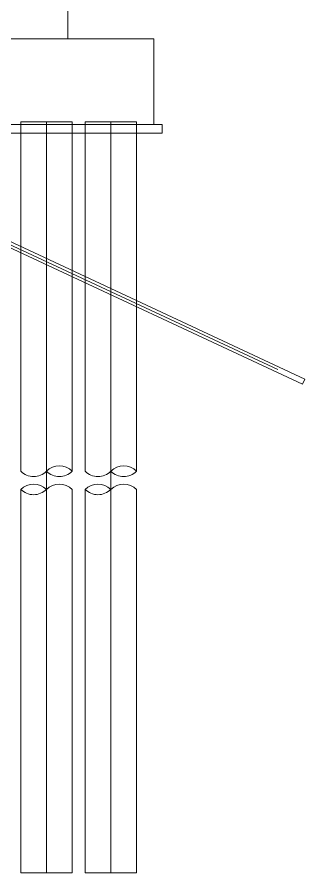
# Model space of a CAD drawing. Extents: x 1767995 to 4174245, y 542814 to 862564.
# Drawn here: x 3046798 to 3056856, y 707616 to 737513 of the extents above; entities that cross this region are included whole.
import ezdxf

# ---------------------------------------------------------------- set-up
doc = ezdxf.new("R2010")
doc.units = 0
doc.header["$LTSCALE"] = 3500
doc.layers.add('文字', color=7, linetype='Continuous', lineweight=15)
doc.layers.add('细实线', color=7, linetype='Continuous', lineweight=15)

# ---------------------------------------------------------------- blocks, each defined once
blk = doc.blocks.new('gdfgdfg')
at = {"layer": '细实线'}
for p, q in [((376181, 29418), (376181, 33698)), ((367182, 29418), (379182, 29418)), ((367182, 29418), (379182, 29418)), ((369932, 29418), (376432, 29418)), ((369932, 29418), (376432, 29418)), ((379182, 26418), (379182, 29418)), ((361764, 28109), (384464, 17524)), ((361764, 27998), (383516, 17856)), ((361764, 27888), (384380, 17342)), ((366882, 26418), (379482, 26418)), ((366882, 26418), (379482, 26418)), ((376332, 26518), (374532, 26518)), ((374532, 26118), (374532, 26518)), ((376332, 26518), (374532, 26518)), ((374532, 26118), (374532, 26518)), ((375432, 274), (375432, 26518)), ((376332, 26118), (376332, 26518)), ((376332, 26118), (376332, 26518)), ((378582, 26518), (376782, 26518)), ((376782, 26118), (376782, 26518)), ((378582, 26518), (376782, 26518)), ((376782, 26118), (376782, 26518)), ((377682, 274), (377682, 26518)), ((378582, 26118), (378582, 26518)), ((378582, 26118), (378582, 26518)), ((379482, 26118), (379482, 26418)), ((366882, 26118), (379482, 26118)), ((366882, 26118), (379482, 26118)), ((374532, 26118), (374532, 14305)), ((374532, 26118), (374532, 14305)), ((376332, 26118), (376332, 14305)), ((376332, 26118), (376332, 14305)), ((376782, 26118), (376782, 14305)), ((376782, 26118), (376782, 14305)), ((378582, 26118), (378582, 14305)), ((378582, 26118), (378582, 14305)), ((384464, 17524), (384380, 17342)), ((374532, 13672), (374532, 274)), ((374532, 13672), (374532, 274)), ((376332, 13672), (376332, 274)), ((376332, 13672), (376332, 274)), ((376782, 13672), (376782, 274)), ((376782, 13672), (376782, 274)), ((378582, 13672), (378582, 274)), ((378582, 13672), (378582, 274)), ((376332, 274), (374532, 274)), ((376332, 274), (374532, 274)), ((378582, 274), (376782, 274)), ((378582, 274), (376782, 274))]:
    blk.add_line(p, q, dxfattribs=at)
for centre, start, end in [((375882, 13855), 45, 135), ((378132, 13855), 45, 135), ((374982, 14755), 225, 315), ((375882, 14755), 225, 315), ((377232, 14755), 225, 315), ((378132, 14755), 225, 315), ((374982, 13222), 45, 135), ((375882, 13222), 45, 135), ((377232, 13222), 45, 135), ((378132, 13222), 45, 135), ((374982, 14122), 225, 315), ((377232, 14122), 225, 315)]:
    blk.add_arc(centre, 636, start, end, dxfattribs=at)

msp = doc.modelspace()

# ---------------------------------------------------------------- block references
at = {"layer": '文字'}
msp.add_blockref('gdfgdfg', (2672391.3, 707341.9), dxfattribs=at)

doc.saveas('drawing.dxf')
